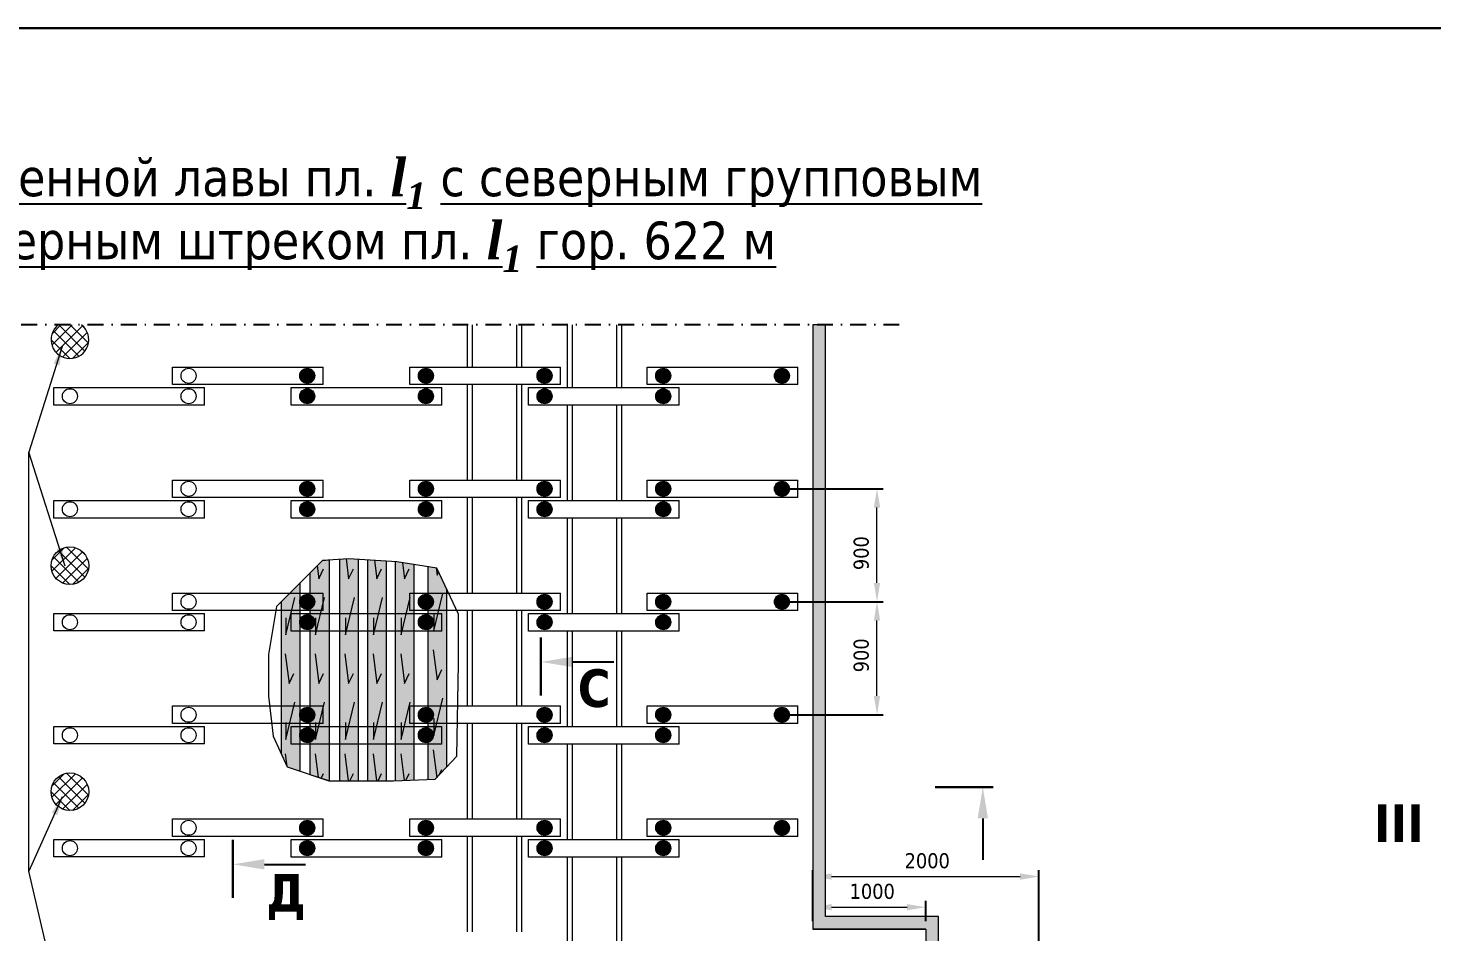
# Model space of a CAD drawing. Header units: millimetres. Extents: x 1757 to 4342, y -1901 to 53.
# Drawn here: x 4057.5 to 4169.3, y -346.8 to -274.8 of the extents above; entities that cross this region are included whole.
import ezdxf
from ezdxf import colors
from ezdxf.entities.mleader import LeaderData, LeaderLine
from ezdxf.math import Vec2, Vec3

# ---------------------------------------------------------------- set-up
doc = ezdxf.new("R2010")
doc.units = ezdxf.units.MM
doc.header["$LTSCALE"] = 0.1
doc.linetypes.add('DASHDOT', pattern=[25.4, 12.7, -6.35, 0, -6.35])
doc.styles.get("Standard").update_dxf_attribs({"font": 'txt.shx'})
doc.styles.add('стиль', font='TAHOMA.TTF')
doc.dimstyles.new('Копия DIN', dxfattribs={"dimtxt": 2, "dimasz": 2.5, "dimexe": 0.5, "dimexo": 0.625, "dimtad": 0, "dimdec": 0, "dimlfac": 100, "dimzin": 4, "dimdsep": 46, "dimtxsty": 'стиль', "dimcen": 2.5, "dimclre": 256, "dimclrt": 256, "dimadec": 0, "dimazin": 2, "dimtfac": 1, "dimtdec": 0, "dimtmove": 0, "dimatfit": 3, "dimfxl": 1.25, "dimtvp": 1, "dimtolj": 1, "dimtzin": 0, "dimlwd": 0, "dimarcsym": 0})

# ---------------------------------------------------------------- blocks, each defined once
blk = doc.blocks.new('рядст22')
at = {"lineweight": 15}
h = blk.add_hatch(color=9, dxfattribs=at)
edge = h.paths.add_edge_path()
edge.add_arc((3498.65, -915.38), 0.6, 0, 360)
h = blk.add_hatch(color=9, dxfattribs=at)
edge = h.paths.add_edge_path()
edge.add_arc((3508.1, -915.38), 0.6, 0, 360)
h = blk.add_hatch(color=9, dxfattribs=at)
edge = h.paths.add_edge_path()
edge.add_arc((3508.1, -915.38), 0.6, 0, 360)
h = blk.add_hatch(color=9, dxfattribs=at)
edge = h.paths.add_edge_path()
edge.add_arc((3517.55, -915.38), 0.6, 0, 360)
h = blk.add_hatch(color=9, dxfattribs=at)
edge = h.paths.add_edge_path()
edge.add_arc((3527, -915.38), 0.6, 0, 360)
h = blk.add_hatch(color=9, dxfattribs=at)
edge = h.paths.add_edge_path()
edge.add_arc((3527, -915.38), 0.6, 0, 360)
h = blk.add_hatch(color=9, dxfattribs=at)
edge = h.paths.add_edge_path()
edge.add_arc((3536.45, -915.38), 0.6, 0, 360)
h = blk.add_hatch(color=9, dxfattribs=at)
edge = h.paths.add_edge_path()
edge.add_arc((3498.65, -917.01), 0.6, 0, 360)
h = blk.add_hatch(color=9, dxfattribs=at)
edge = h.paths.add_edge_path()
edge.add_arc((3508.1, -917.01), 0.6, 0, 360)
h = blk.add_hatch(color=9, dxfattribs=at)
edge = h.paths.add_edge_path()
edge.add_arc((3517.55, -917.01), 0.6, 0, 360)
h = blk.add_hatch(color=9, dxfattribs=at)
edge = h.paths.add_edge_path()
edge.add_arc((3527, -917.01), 0.6, 0, 360)
at = {"color": 7, "lineweight": 15}
for p, q in [((3487.92, -914.68), (3499.92, -914.68)), ((3487.92, -916.08), (3487.92, -914.68)), ((3499.92, -916.08), (3499.92, -914.68)), ((3506.82, -914.68), (3518.82, -914.68)), ((3506.82, -916.08), (3506.82, -914.68)), ((3518.82, -916.08), (3518.82, -914.68)), ((3525.72, -914.68), (3537.72, -914.68)), ((3525.72, -916.08), (3525.72, -914.68)), ((3537.72, -916.08), (3537.72, -914.68)), ((3499.92, -916.08), (3487.92, -916.08)), ((3497.37, -916.31), (3509.37, -916.31)), ((3497.37, -917.71), (3497.37, -916.31)), ((3518.82, -916.08), (3506.82, -916.08)), ((3509.37, -917.71), (3509.37, -916.31)), ((3516.27, -916.31), (3528.27, -916.31)), ((3516.27, -917.71), (3516.27, -916.31)), ((3537.72, -916.08), (3525.72, -916.08)), ((3528.27, -917.71), (3528.27, -916.31)), ((3509.37, -917.71), (3497.37, -917.71)), ((3528.27, -917.71), (3516.27, -917.71))]:
    blk.add_line(p, q, dxfattribs=at)
for centre in [(3489.2, -915.38), (3498.65, -915.38), (3508.1, -915.38), (3508.1, -915.38), (3517.55, -915.38), (3527, -915.38), (3527, -915.38), (3536.45, -915.38), (3498.65, -917.01), (3508.1, -917.01), (3517.55, -917.01), (3527, -917.01)]:
    blk.add_circle(centre, 0.6, dxfattribs=at)
blk = doc.blocks.new('*D347')
at = {"lineweight": -2}
for p, q in [((4120.02, -345.98), (4120.02, -344.36)), ((4129.02, -345.98), (4129.02, -344.36))]:
    blk.add_line(p, q, dxfattribs=at)
at = {"color": 0, "lineweight": 0}
blk.add_line((4121.52, -344.86), (4127.52, -344.86), dxfattribs=at)
at = {"color": 0, "lineweight": 15}
for points in [[(4121.52, -344.61), (4121.52, -345.11), (4120.02, -344.86)], [(4127.52, -344.61), (4127.52, -345.11), (4129.02, -344.86)]]:
    blk.add_solid(points, dxfattribs=at)
at = {"layer": 'Defpoints', "color": 0, "lineweight": 15}
for p in [(4129.02, -344.86), (4120.02, -346.6), (4129.02, -346.6)]:
    blk.add_point(p, dxfattribs=at)
at = {"lineweight": 0, "insert": (4124.75, -343.61), "char_height": 1.2, "attachment_point": 5, "style": 'стиль'}
blk.add_mtext('\\A1;1000', dxfattribs=at)
blk = doc.blocks.new('*D348')
at = {"lineweight": -2}
for p, q in [((4120.02, -345.98), (4120.02, -341.92)), ((4138.02, -364.01), (4138.02, -341.92))]:
    blk.add_line(p, q, dxfattribs=at)
at = {"color": 0, "lineweight": 0}
blk.add_line((4121.52, -342.42), (4136.52, -342.42), dxfattribs=at)
at = {"color": 0, "lineweight": 15}
for points in [[(4121.52, -342.17), (4121.52, -342.67), (4120.02, -342.42)], [(4136.52, -342.17), (4136.52, -342.67), (4138.02, -342.42)]]:
    blk.add_solid(points, dxfattribs=at)
at = {"layer": 'Defpoints', "color": 0, "lineweight": 15}
for p in [(4138.02, -342.42), (4120.02, -346.6), (4138.02, -364.63)]:
    blk.add_point(p, dxfattribs=at)
at = {"lineweight": 0, "insert": (4129.13, -341.17), "char_height": 1.2, "attachment_point": 5, "style": 'стиль'}
blk.add_mtext('\\A1;2000', dxfattribs=at)
blk = doc.blocks.new('*D349')
at = {"lineweight": -2}
for p, q in [((4118.19, -320.53), (4125.63, -320.53)), ((4118.19, -329.53), (4125.63, -329.53))]:
    blk.add_line(p, q, dxfattribs=at)
at = {"color": 0, "lineweight": 0}
blk.add_line((4125.13, -328.03), (4125.13, -322.03), dxfattribs=at)
at = {"color": 0, "lineweight": 30}
for points in [[(4124.88, -322.03), (4125.38, -322.03), (4125.13, -320.53)], [(4124.88, -328.03), (4125.38, -328.03), (4125.13, -329.53)]]:
    blk.add_solid(points, dxfattribs=at)
at = {"layer": 'Defpoints', "color": 0, "lineweight": 30}
for p in [(4117.57, -320.53), (4125.13, -320.53), (4117.57, -329.53)]:
    blk.add_point(p, dxfattribs=at)
at = {"lineweight": 0, "insert": (4123.88, -324.8), "char_height": 1.2, "attachment_point": 5, "rotation": 90, "style": 'стиль'}
blk.add_mtext('\\A1;900', dxfattribs=at)
blk = doc.blocks.new('*D350')
at = {"lineweight": -2}
for p, q in [((4118.19, -311.53), (4125.63, -311.53)), ((4118.19, -320.53), (4125.63, -320.53))]:
    blk.add_line(p, q, dxfattribs=at)
at = {"color": 0, "lineweight": 0}
blk.add_line((4125.13, -319.03), (4125.13, -313.03), dxfattribs=at)
at = {"color": 0, "lineweight": 30}
for points in [[(4124.88, -313.03), (4125.38, -313.03), (4125.13, -311.53)], [(4124.88, -319.03), (4125.38, -319.03), (4125.13, -320.53)]]:
    blk.add_solid(points, dxfattribs=at)
at = {"layer": 'Defpoints', "color": 0, "lineweight": 30}
for p in [(4117.57, -311.53), (4125.13, -311.53), (4117.57, -320.53)]:
    blk.add_point(p, dxfattribs=at)
at = {"lineweight": 0, "insert": (4123.88, -316.66), "char_height": 1.2, "attachment_point": 5, "rotation": 90, "style": 'стиль'}
blk.add_mtext('\\A1;900', dxfattribs=at)

msp = doc.modelspace()

# ---------------------------------------------------------------- hatches: boundary and pattern name
at = {"lineweight": 0}
h = msp.add_hatch(dxfattribs=at)
h.set_pattern_fill('NET', scale=0.2, angle=45, style=0)
h.set_pattern_definition([(45, (581.1121, 612.0298), (-0.44901281, 0.44901281), []), (135, (581.1121, 612.0298), (-0.44901281, -0.44901281), [])])
h.paths.add_polyline_path([(4059.937, -298.484, 2.8802936), (4061.796, -298.484)])
at = {"lineweight": 15}
msp.add_hatch(color=8, dxfattribs=at).paths.add_polyline_path([(4168.734, -387.632), (4167.367, -387.632), (4167.367, -384.187), (4139.02, -384.187), (4139.02, -363.632), (4130.02, -363.632), (4130.02, -345.601), (4121.02, -345.601), (4121.02, -298.484), (4120.02, -298.484), (4120.02, -346.601), (4129.02, -346.601), (4129.02, -364.632), (4138.02, -364.632), (4138.02, -385.187), (4166.367, -385.187), (4166.367, -388.632), (4168.734, -388.632)])
at = {"lineweight": 0}
h = msp.add_hatch(dxfattribs=at)
h.set_pattern_fill('NET', scale=0.2, angle=45, style=0)
h.set_pattern_definition([(45, (581.1121, 594.0298), (-0.44901281, 0.44901281), []), (135, (581.1121, 594.0298), (-0.44901281, -0.44901281), [])])
edge = h.paths.add_edge_path()
edge.add_arc((4060.866, -317.661), 1.5, 0, 360)
at = {"lineweight": 15, "true_color": 0xffffff}
for points in [[(4080.003, -318.22), (4080.99, -317.234), (4081.503, -317.204), (4081.503, -334.798), (4081.481, -334.798), (4080.003, -334.306)], [(4083.822, -317.16), (4083.079, -317.112), (4082.322, -317.156), (4082.322, -334.798), (4083.822, -334.798)], [(4086.059, -317.304), (4084.559, -317.207), (4084.559, -334.798), (4086.059, -334.798)], [(4086.888, -317.357), (4086.761, -317.349), (4086.761, -334.793), (4088.261, -334.738), (4088.261, -317.568)], [(4089.357, -334.697), (4089.96, -334.675), (4090.857, -333.715), (4090.857, -319.506), (4090.083, -317.849), (4089.357, -317.737)], [(4079.185, -319.038), (4077.685, -320.537), (4077.685, -332.631), (4078.163, -333.692), (4079.185, -334.033)]]:
    msp.add_hatch(color=7, dxfattribs=at).paths.add_polyline_path(points)
at = {"lineweight": 0}
h = msp.add_hatch(dxfattribs=at)
h.set_pattern_fill('NET', scale=0.2, angle=45, style=0)
h.set_pattern_definition([(45, (581.1121, 576.0298), (-0.44901281, 0.44901281), []), (135, (581.1121, 576.0298), (-0.44901281, -0.44901281), [])])
edge = h.paths.add_edge_path()
edge.add_arc((4060.866, -335.661), 1.5, 0, 360)

# ---------------------------------------------------------------- linework, layer by layer
at = {"color": 7, "linetype": 'ByBlock', "lineweight": 30}
msp.add_line((4281.618, -274.836), (3991.143, -274.836), dxfattribs=at)
at = {"color": 7, "linetype": 'DASHDOT'}
msp.add_line((4126.906, -298.484), (4024.491, -298.484), dxfattribs=at)
at = {"color": 7, "lineweight": 15}
for p, q in [((4092.523, -301.831), (4092.523, -298.484)), ((4092.923, -301.831), (4092.923, -298.484)), ((4096.443, -301.831), (4096.443, -298.484)), ((4096.843, -301.831), (4096.843, -298.484)), ((4100.483, -303.461), (4100.483, -298.484)), ((4100.883, -303.461), (4100.883, -298.484)), ((4104.403, -303.461), (4104.403, -298.484)), ((4104.803, -303.461), (4104.803, -298.484)), ((4059.584, -303.461), (4071.584, -303.461)), ((4059.584, -304.861), (4059.584, -303.461)), ((4071.584, -304.861), (4071.584, -303.461)), ((4092.523, -310.831), (4092.523, -303.231)), ((4092.923, -310.831), (4092.923, -303.231)), ((4096.443, -310.831), (4096.443, -303.231)), ((4096.843, -310.831), (4096.843, -303.231)), ((4071.584, -304.861), (4059.584, -304.861)), ((4100.483, -312.461), (4100.483, -304.861)), ((4100.883, -312.461), (4100.883, -304.861)), ((4104.403, -312.461), (4104.403, -304.861)), ((4104.803, -312.461), (4104.803, -304.861)), ((4059.584, -312.461), (4071.584, -312.461)), ((4059.584, -313.861), (4059.584, -312.461)), ((4071.584, -313.861), (4071.584, -312.461)), ((4092.523, -319.831), (4092.523, -312.231)), ((4092.923, -319.831), (4092.923, -312.231)), ((4096.443, -319.831), (4096.443, -312.231)), ((4096.843, -319.831), (4096.843, -312.231)), ((4071.584, -313.861), (4059.584, -313.861)), ((4100.483, -321.461), (4100.483, -313.861)), ((4100.883, -321.461), (4100.883, -313.861)), ((4104.403, -321.461), (4104.403, -313.861)), ((4104.803, -321.461), (4104.803, -313.861)), ((4082.322, -317.156), (4082.322, -334.798)), ((4083.822, -317.16), (4083.822, -334.798)), ((4084.559, -317.207), (4084.559, -334.798)), ((4086.059, -317.304), (4086.059, -334.798)), ((4086.761, -317.349), (4086.761, -334.793)), ((4088.261, -317.568), (4088.261, -334.738)), ((4089.357, -317.737), (4089.357, -334.697)), ((4079.185, -319.038), (4079.185, -334.033)), ((4090.857, -319.506), (4090.857, -333.715)), ((4077.685, -320.537), (4077.685, -332.631)), ((4059.584, -321.461), (4071.584, -321.461)), ((4059.584, -322.861), (4059.584, -321.461)), ((4071.584, -322.861), (4071.584, -321.461)), ((4092.523, -328.831), (4092.523, -321.231)), ((4092.923, -328.831), (4092.923, -321.231)), ((4096.443, -328.831), (4096.443, -321.231)), ((4096.843, -328.831), (4096.843, -321.231)), ((4071.584, -322.861), (4059.584, -322.861)), ((4100.483, -330.461), (4100.483, -322.861)), ((4100.883, -330.461), (4100.883, -322.861)), ((4104.403, -330.461), (4104.403, -322.861)), ((4104.803, -330.461), (4104.803, -322.861)), ((4059.584, -330.461), (4071.584, -330.461)), ((4059.584, -331.861), (4059.584, -330.461)), ((4071.584, -331.861), (4071.584, -330.461)), ((4092.523, -337.831), (4092.523, -330.231)), ((4092.923, -337.831), (4092.923, -330.231)), ((4096.443, -337.831), (4096.443, -330.231)), ((4096.843, -337.831), (4096.843, -330.231)), ((4071.584, -331.861), (4059.584, -331.861)), ((4100.483, -339.461), (4100.483, -331.861)), ((4100.883, -339.461), (4100.883, -331.861)), ((4104.403, -339.461), (4104.403, -331.861)), ((4104.803, -339.461), (4104.803, -331.861)), ((4059.584, -339.461), (4071.584, -339.461)), ((4059.584, -340.861), (4059.584, -339.461)), ((4071.584, -340.861), (4071.584, -339.461)), ((4080.003, -339.466), (4081.503, -339.466)), ((4082.322, -339.466), (4083.822, -339.466)), ((4084.559, -339.466), (4086.059, -339.466)), ((4086.761, -339.466), (4088.261, -339.466)), ((4092.523, -346.831), (4092.523, -339.231)), ((4092.923, -346.831), (4092.923, -339.231)), ((4096.443, -346.831), (4096.443, -339.231)), ((4096.843, -346.831), (4096.843, -339.231)), ((4071.584, -340.861), (4059.584, -340.861)), ((4100.483, -348.461), (4100.483, -340.861)), ((4100.883, -348.461), (4100.883, -340.861)), ((4104.403, -348.461), (4104.403, -340.861)), ((4104.803, -348.461), (4104.803, -340.861))]:
    msp.add_line(p, q, dxfattribs=at)
at = {"color": 0, "linetype": 'Continuous', "lineweight": 30}
for p, q in [((4098.374, -323.374), (4098.374, -327.986)), ((4129.761, -335.289), (4134.373, -335.289)), ((4073.848, -339.499), (4073.848, -344.11))]:
    msp.add_line(p, q, dxfattribs=at)
at = {"color": 1, "lineweight": 15}
msp.add_line((4129.02, -346.601), (4120.02, -346.601), dxfattribs=at)
at = {"color": 7, "lineweight": 15}
for points in [[(4120.02, -298.484), (4120.02, -346.601)], [(4168.734, -387.632), (4167.367, -387.632), (4167.367, -384.187), (4139.02, -384.187), (4139.02, -363.632), (4130.02, -363.632), (4130.02, -345.601), (4121.02, -345.601), (4121.02, -298.484), (4120.02, -298.484), (4120.02, -346.601), (4129.02, -346.601), (4129.02, -364.632), (4138.02, -364.632), (4138.02, -385.187), (4166.367, -385.187), (4166.367, -388.632), (4168.734, -388.632), (4168.734, -387.632)], [(4080.003, -318.22), (4080.99, -317.234), (4081.503, -317.204), (4081.503, -334.798), (4081.481, -334.798), (4080.003, -334.306), (4080.003, -318.22)], [(4082.858, -317.125), (4083.056, -318.71), (4083.437, -317.906)], [(4085.117, -317.243), (4085.3, -318.71), (4085.681, -317.906)], [(4087.341, -317.427), (4087.502, -318.71), (4087.883, -317.906)], [(4080.554, -317.67), (4080.685, -318.71), (4081.066, -317.906)], [(4090.028, -317.84), (4090.098, -318.401), (4090.221, -318.143)], [(4078.059, -321.8), (4078.059, -323.154), (4078.779, -320.192)], [(4080.43, -321.8), (4080.43, -323.154), (4081.15, -320.192)], [(4082.802, -321.8), (4082.802, -323.154), (4083.522, -320.192)], [(4085.046, -321.8), (4085.046, -323.154), (4085.766, -320.192)], [(4087.248, -321.8), (4087.248, -323.154), (4087.968, -320.192)], [(4089.844, -321.491), (4089.844, -322.846), (4090.564, -319.883)], [(4078.017, -324.678), (4078.313, -327.048), (4078.694, -326.244)], [(4080.388, -324.678), (4080.685, -327.048), (4081.066, -326.244)], [(4082.76, -324.678), (4083.056, -327.048), (4083.437, -326.244)], [(4085.004, -324.678), (4085.3, -327.048), (4085.681, -326.244)], [(4087.205, -324.678), (4087.502, -327.048), (4087.883, -326.244)], [(4089.802, -324.369), (4090.098, -326.739), (4090.479, -325.935)], [(4078.059, -330.138), (4078.059, -331.492), (4078.779, -328.53)], [(4080.43, -330.138), (4080.43, -331.492), (4081.15, -328.53)], [(4082.802, -330.138), (4082.802, -331.492), (4083.522, -328.53)], [(4085.046, -330.138), (4085.046, -331.492), (4085.766, -328.53)], [(4087.248, -330.138), (4087.248, -331.492), (4087.968, -328.53)], [(4089.844, -329.829), (4089.844, -331.183), (4090.564, -328.221)], [(4078.017, -332.635), (4078.143, -333.648)], [(4080.388, -332.635), (4080.623, -334.512)], [(4082.76, -332.635), (4083.03, -334.798)], [(4085.004, -332.635), (4085.274, -334.798)], [(4087.205, -332.635), (4087.472, -334.767)], [(4089.802, -332.326), (4090.08, -334.547)], [(4080.878, -334.597), (4081.066, -334.201)], [(4083.154, -334.798), (4083.437, -334.201)], [(4085.399, -334.798), (4085.681, -334.201)], [(4087.617, -334.762), (4087.883, -334.201)], [(4090.261, -334.353), (4090.479, -333.892)]]:
    msp.add_lwpolyline(points, dxfattribs=at)
at = {"color": 7, "lineweight": 0}
for points in [[(4059.718, -351.097), (4057.602, -342), (4057.602, -308.608), (4057.602, -308.608)], [(4080.99, -317.234), (4077.303, -320.919), (4076.689, -324.727), (4076.689, -328.043), (4077.057, -331.236), (4078.163, -333.692), (4081.481, -334.798), (4086.642, -334.798), (4089.96, -334.675), (4091.681, -332.833), (4091.804, -325.463), (4091.804, -321.533), (4090.083, -317.849), (4086.888, -317.357), (4083.079, -317.112), (4080.99, -317.234)]]:
    msp.add_lwpolyline(points, dxfattribs=at)
at = {"color": 7, "lineweight": 15}
for centre, radius in [((4060.866, -304.161), 0.6), ((4070.316, -304.161), 0.6), ((4060.866, -313.161), 0.6), ((4070.316, -313.161), 0.6), ((4060.866, -317.661), 1.5), ((4060.866, -322.161), 0.6), ((4070.316, -322.161), 0.6), ((4060.866, -331.161), 0.6), ((4070.316, -331.161), 0.6), ((4060.866, -335.661), 1.5), ((4060.866, -340.161), 0.6), ((4070.316, -340.161), 0.6)]:
    msp.add_circle(centre, radius, dxfattribs=at)
msp.add_arc((4060.866, -299.661), 1.5, 128.29266, 51.70734, dxfattribs=at)

# ---------------------------------------------------------------- block references
at = {"color": 6, "lineweight": 15}
for p in [(581.112, 612.845), (581.112, 603.845), (581.112, 594.845), (581.112, 585.845), (581.112, 576.845)]:
    msp.add_blockref('рядст22', p, dxfattribs=at)

# ---------------------------------------------------------------- texts
at = {"color": 7, "char_height": 3, "style": 'стиль'}
for s, insert, width, attachment_point in [('\\A1;\\pi8.3257;{\\LСопряжение коренной лавы пл. \\fTimes New Roman|b1|i1|c0|p18;l\\H0.7x;\\S^ 1;\\fTahoma|b0|i0|c204|p34;\\H1.4286x; с северным групповым \\P\\pi25.638;конвейерным штреком пл. \\fTimes New Roman|b1|i1|c0|p18;l\\H0.7x;\\S^ 1;\\H1.4286x; \\fTahoma|b0|i0|c204|p34;\\H0.99998x;гор. 622 м}', (4017.254, -285.228), 125.89643, 1), ('\\pi38.421;{\\fTahoma|b1|i0|c204|p34;С}', (4062.883, -325.912), 79.3281, 1), ('{\\fTahoma|b1|i0|c204|p34;III}', (4168.659, -336.666), 79.3281, 3), ('\\pi38.135;{\\fTahoma|b1|i0|c204|p34;Д}', (4038.357, -342.227), 79.3281, 1)]:
    msp.add_mtext(s, dxfattribs=dict(at, insert=insert, width=width, attachment_point=attachment_point))

# ---------------------------------------------------------------- dimensions: what is measured, and where the dimension line sits
at = {"color": 7, "lineweight": 0}
for base, p1, p2, picture, middle in [((4125.131, -311.531), (4117.566, -320.531), (4117.566, -311.531), '*D350', (4125.131, -316.664)), ((4125.131, -320.531), (4117.566, -329.531), (4117.566, -320.531), '*D349', (4125.131, -324.795))]:
    dim = msp.add_linear_dim(base=base, p1=p1, p2=p2, angle=90, dimstyle='Копия DIN', override={"dimtxt": 1.2, "dimasz": 1.5}, dxfattribs=at)
    dim.commit()
    dim.dimension.update_dxf_attribs({"geometry": picture, "text_midpoint": middle, "dimtype": 160})
for base, p2, text, picture, middle in [((4138.02, -342.418), (4138.02, -364.632), '2000', '*D348', (4129.134, -342.418)), ((4129.02, -344.858), (4129.02, -346.601), '1000', '*D347', (4124.752, -344.858))]:
    dim = msp.add_linear_dim(base=base, p1=(4120.02, -346.601), p2=p2, text=text, dimstyle='Копия DIN', override={"dimtxt": 1.2, "dimasz": 1.5}, dxfattribs=at)
    dim.commit()
    dim.dimension.update_dxf_attribs({"geometry": picture, "text_midpoint": middle, "dimtype": 160})

# ---------------------------------------------------------------- leaders
for points in [[(4060.251, -300.203), (4057.602, -308.608)], [(4060.479, -317.703), (4057.602, -308.608)], [(4060.26, -336.07), (4057.602, -342)]]:
    msp.add_leader(points, dimstyle='Копия DIN', override={"dimtxt": 1.2, "dimasz": 1.5, "dimgap": 0.625, "dimtad": 0}, dxfattribs=at)
at = {"color": 7, "lineweight": 30}
ml = msp.add_multileader_mtext('Standard', dxfattribs=at)
ml.set_content('', color=7)
ml.set_leader_properties()
ml.build(insert=Vec2(0, 0))
ml.multileader.update_dxf_attribs({"dogleg_length": 0, "arrow_head_size": 2.5})
ctx = ml.context
ctx.base_point, ctx.arrow_head_size, ctx.landing_gap_size, ctx.plane_origin, ctx.plane_x_axis, ctx.plane_y_axis = Vec3(4104.163, -325.323), 2.5, 0, Vec3(4098.374, -325.323), Vec3(0, 1), Vec3(-1, 0)
notes = []
notes.append((ctx, [(1, (1, 1, 0), (4104.163, -325.323), (1, 0), 0, [(0, [(4098.374, -325.323)], 0, [])])]))
ctx.mtext.insert, ctx.mtext.text_direction, ctx.mtext.rotation, ctx.mtext.flow_direction = Vec3(4102.163, -325.323), Vec3(0, 1), 1.5707963, 5
ml = msp.add_multileader_mtext('Standard', dxfattribs=at)
ml.set_content('', color=7)
ml.set_leader_properties()
ml.build(insert=Vec2(0, 0))
ml.multileader.update_dxf_attribs({"dogleg_length": 0, "arrow_head_size": 2.5})
ctx = ml.context
ctx.base_point, ctx.arrow_head_size, ctx.landing_gap_size, ctx.plane_origin = Vec3(4133.556, -341.078), 2.5, 0, Vec3(4133.557, -335.289)
notes.append((ctx, [(1, (1, 1, 0), (4133.556, -341.078), (1, 0), 0, [(0, [(4133.557, -335.289)], 0, [])])]))
ctx.mtext.insert, ctx.mtext.flow_direction = Vec3(4133.556, -339.078), 5
ml = msp.add_multileader_mtext('Standard', dxfattribs=at)
ml.set_content('', color=7)
ml.set_leader_properties()
ml.build(insert=Vec2(0, 0))
ml.multileader.update_dxf_attribs({"dogleg_length": 0, "arrow_head_size": 2.5})
ctx = ml.context
ctx.base_point, ctx.arrow_head_size, ctx.landing_gap_size, ctx.plane_origin, ctx.plane_x_axis, ctx.plane_y_axis = Vec3(4079.637, -341.447), 2.5, 0, Vec3(4073.848, -341.448), Vec3(0, 1), Vec3(-1, 0)
notes.append((ctx, [(1, (1, 1, 0), (4079.637, -341.447), (1, 0), 0, [(0, [(4073.848, -341.448)], 0, [])])]))
ctx.mtext.insert, ctx.mtext.text_direction, ctx.mtext.rotation, ctx.mtext.flow_direction = Vec3(4077.637, -341.447), Vec3(0, 1), 1.5707963, 5
for ctx, leaders in notes:
    for number, flags, end, landing, length, lines in leaders:
        leader = LeaderData()
        leader.index, (leader.has_last_leader_line, leader.has_dogleg_vector, leader.attachment_direction) = number, flags
        leader.last_leader_point, leader.dogleg_vector, leader.dogleg_length = Vec3(end), Vec3(landing), length
        for number, points, colour, breaks in lines:
            line = LeaderLine()
            line.index, line.vertices, line.color, line.breaks = number, Vec3.list(points), colors.encode_raw_color(colour), breaks
            leader.lines.append(line)
        ctx.leaders.append(leader)

doc.saveas('drawing.dxf')
